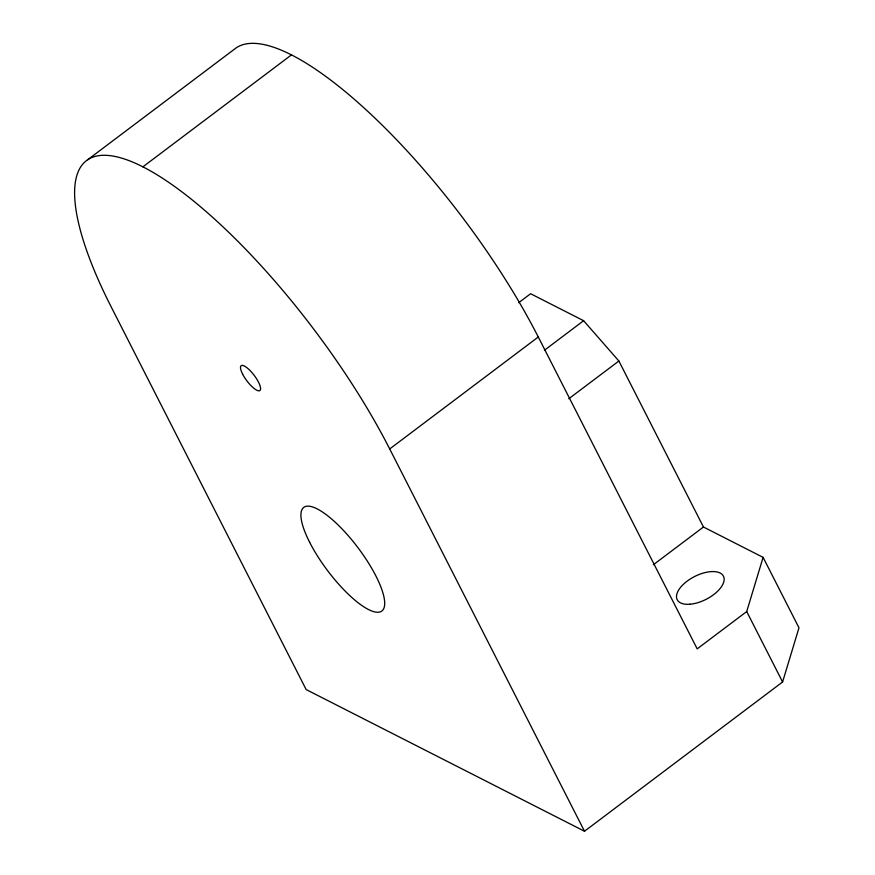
<?xml version="1.0" encoding="UTF-8"?>
<svg xmlns="http://www.w3.org/2000/svg" width="875" height="875" viewBox="0 0 875 875"><rect width="100%" height="100%" fill="white"/><g stroke="black" fill="none" stroke-linecap="round" stroke-linejoin="round"><path stroke-width="1.31" d="M87.73 159.72L236.305 47.775A272.431 79.931 53 0 1 538.278 336.995L697.189 648.867L746.714 611.559L763.098 557.364L703.456 527.012L618.877 361.014L583.614 320.709L530.6 293.727L518.634 302.739M291.463 54.884L142.898 166.841A272.431 79.931 53 0 0 111.377 307.267L306.163 689.566L584.5 831.25L782.589 681.975L798.984 627.791L763.098 557.364M584.5 831.25L389.703 448.952L538.278 336.995M544.436 350.241L583.614 320.709M568.805 398.738L618.877 361.014M653.384 564.736L703.456 527.012M746.714 611.559L782.589 681.975M142.898 166.841A272.431 79.931 53 0 1 389.703 448.952M309.673 542.336A64.87 19.031 53 0 0 381.577 611.198A64.87 19.031 53 0 0 337.181 524.07A64.87 19.031 53 0 0 309.673 542.336M242.583 374.062A15.564 4.572 53 0 0 259.842 390.589A15.564 4.572 53 0 0 249.189 369.677A15.564 4.572 53 0 0 242.583 374.062M689.795 604.242A25.944 12.775 -27 0 0 724.106 578.386A25.944 12.775 -27 0 0 687.072 581.197A25.944 12.775 -27 0 0 689.795 604.242"/></g></svg>
